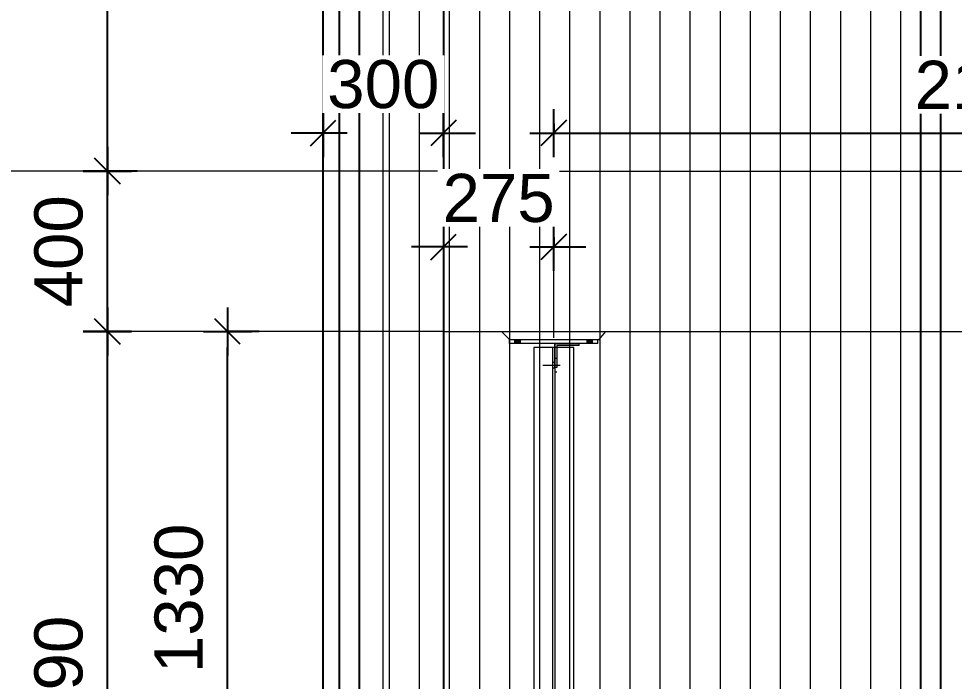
# Model space of a CAD drawing. Header units: millimetres. Extents: x 663313 to 1226001, y 1431724 to 1620898.
# Drawn here: x 663603.9 to 663606.233, y 1524699.404 to 1524701.056 of the extents above; entities that cross this region are included whole.
import ezdxf

# ---------------------------------------------------------------- set-up
doc = ezdxf.new("R2010")
doc.units = ezdxf.units.MM
for name, pattern in [('Grid Line', [22.225, 12.7, -3.175, 3.175, -3.175]), ('HIDDEN', [0.375, 0.25, -0.125]), ('XKITLINE00', [0]), ('XKITLINE02', [4, 2, -2])]:
    doc.linetypes.add(name, pattern=pattern)
doc.layers.get('Defpoints').update_dxf_attribs({"color": 140})
for name, color, linetype in [('000 - D I M', 1, 'Continuous'), ('DIM', 1, 'Continuous'), ('VPORT', 250, 'Continuous')]:
    doc.layers.add(name, color=color, linetype=linetype)
for name, color, linetype, lineweight in [('A-GENM', 29, 'Continuous', 9), ('Bolt', 7, 'Continuous', 0), ('Part', 2, 'Continuous', 0), ('S-GRID', 1, 'Continuous', 9)]:
    doc.layers.add(name, color=color, linetype=linetype, lineweight=lineweight)
doc.styles.add('Arial', font='arial.ttf')
doc.dimstyles.new('Dim - 40 - End', dxfattribs={"dimscale": 0.04, "dimtxt": 3, "dimasz": 1, "dimexe": 0, "dimexo": 2.5, "dimgap": 1.5, "dimtad": 1, "dimdec": 0, "dimlfac": 1000, "dimzin": 1, "dimdsep": 46, "dimtxsty": 'Arial', "dimblk": 'END', "dimcen": 0.09, "dimclrd": 1, "dimclre": 49, "dimclrt": 3, "dimadec": 0, "dimazin": 0, "dimtfac": 1, "dimtdec": 0, "dimtix": 1, "dimtofl": 0, "dimtmove": 2, "dimatfit": 3, "dimfxl": 1, "dimtfill": 1, "dimtfillclr": 256, "dimtolj": 1, "dimtzin": 0, "dimarcsym": 0})

# ---------------------------------------------------------------- blocks, each defined once
blk = doc.blocks.new('*A2793272')
at = {"layer": 'Part', "linetype": 'XKITLINE00', "lineweight": 0}
for p, q in [((265.875752, -26.570507), (268.075759, -26.570507)), ((265.875759, -26.670507), (265.875759, -26.570507)), ((268.075759, -26.570507), (268.075752, -26.570507)), ((268.075759, -26.670507), (268.075759, -26.570507)), ((268.075759, -26.670507), (265.875752, -26.670507)), ((268.075752, -26.670507), (268.075759, -26.670507))]:
    blk.add_line(p, q, dxfattribs=at)
at = {"layer": 'Part', "linetype": 'XKITLINE02', "lineweight": 0}
for p, q in [((265.875752, -26.670507), (265.875752, -26.570507)), ((268.075752, -26.670507), (268.075752, -26.570507))]:
    blk.add_line(p, q, dxfattribs=at)
blk = doc.blocks.new('*A2794273')
at = {"layer": 'Part', "linetype": 'XKITLINE02', "lineweight": 0}
for p, q in [((267.005754, -26.670507), (267.605757, -26.670507)), ((267.005754, -27.270507), (267.005754, -26.670507)), ((267.005757, -26.770507), (267.005757, -27.270507)), ((267.055754, -26.720507), (267.055754, -27.270507)), ((267.055757, -26.770507), (267.055757, -27.270507)), ((267.605754, -26.720507), (267.605754, -26.670507)), ((267.055757, -27.270507), (267.005754, -27.270507))]:
    blk.add_line(p, q, dxfattribs=at)
at = {"layer": 'Part', "linetype": 'XKITLINE00', "lineweight": 0}
for p, q in [((267.005757, -26.670507), (267.005757, -26.770507)), ((267.055757, -26.720507), (267.055754, -26.720507)), ((267.605757, -26.720507), (267.055757, -26.720507)), ((267.055757, -26.720507), (267.055757, -26.770507)), ((267.605754, -26.720507), (267.605757, -26.720507)), ((267.605757, -26.720507), (267.605757, -26.670507))]:
    blk.add_line(p, q, dxfattribs=at)
blk = doc.blocks.new('*A2795274')
at = {"layer": 'Part', "linetype": 'XKITLINE02', "lineweight": 0}
for p, q in [((265.675751, -26.370507), (268.27576, -26.370507)), ((265.675751, -26.370507), (265.875752, -26.570507)), ((265.875752, -26.570507), (265.875759, -26.570507)), ((268.105752, -26.570507), (268.275751, -26.370507))]:
    blk.add_line(p, q, dxfattribs=at)
at = {"layer": 'Part', "linetype": 'XKITLINE00', "lineweight": 0}
for p, q in [((265.875759, -26.570507), (265.67576, -26.370507)), ((265.875759, -26.570507), (265.875752, -26.570507)), ((265.875759, -26.570507), (268.105759, -26.570507)), ((268.105759, -26.570507), (268.105752, -26.570507)), ((268.105759, -26.570507), (268.27576, -26.370507))]:
    blk.add_line(p, q, dxfattribs=at)
blk = doc.blocks.new('*A2796275')
at = {"layer": 'Bolt', "linetype": 'XKITLINE02', "lineweight": 0}
for p, q in [((267.055755, -26.800507), (267.005755, -26.800507)), ((267.134955, -26.970507), (266.705755, -26.970507)), ((267.005755, -26.900507), (266.945755, -26.900507)), ((267.005756, -27.040507), (266.945756, -27.040507)), ((267.055756, -27.140507), (267.005756, -27.140507))]:
    blk.add_line(p, q, dxfattribs=at)
blk = doc.blocks.new('*A2797276')
at = {"layer": 'Bolt'}
for points in [[(266.146, -26.571), (266.146, -26.671), (266.006, -26.671), (266.006, -26.571)], [(267.946, -26.571), (267.946, -26.671), (267.806, -26.671), (267.806, -26.571)]]:
    blk.add_hatch(color=256, dxfattribs=at).paths.add_polyline_path(points, flags=17)
at = {"layer": 'Bolt', "linetype": 'XKITLINE00', "lineweight": 0}
for p, q in [((266.006, -26.671), (266.006, -26.571)), ((266.076, -26.671), (266.076, -26.571)), ((266.146, -26.671), (266.146, -26.571)), ((267.806, -26.671), (267.806, -26.571)), ((267.876, -26.671), (267.876, -26.571)), ((267.946, -26.671), (267.946, -26.571))]:
    blk.add_line(p, q, dxfattribs=at)
blk = doc.blocks.new('END')
at = {"color": 1}
for p, q in [((0, 1.5), (0, -1.5)), ((1.5, 0), (-1.5, 0))]:
    blk.add_line(p, q, dxfattribs=at)
at = {"color": 3}
blk.add_line((-0.795, -0.795), (0.795, 0.795), dxfattribs=at)
blk = doc.blocks.new('*D3950')
at = {"layer": '000 - D I M', "color": 49, "lineweight": -2, "transparency": 16777216}
for p, q in [((663604.4995, 1524700.2759), (663604.421, 1524700.2759)), ((663604.5207, 1524698.9454), (663604.421, 1524698.9454))]:
    blk.add_line(p, q, dxfattribs=at)
at = {"layer": '000 - D I M', "color": 1, "lineweight": -2, "transparency": 16777216}
blk.add_line((663604.421, 1524698.9854), (663604.421, 1524700.2359), dxfattribs=at)
at = {"layer": 'Defpoints', "color": 0, "transparency": 16777216}
for p in [(663604.421, 1524700.2759), (663604.5995, 1524700.2759), (663604.6207, 1524698.9454)]:
    blk.add_point(p, dxfattribs=at)
at = {"layer": '000 - D I M', "color": 1, "lineweight": -2, "transparency": 16777216, "xscale": 0.04, "yscale": 0.04, "zscale": 0.04}
for p, rotation in [((663604.421, 1524700.2759), 90), ((663604.421, 1524698.9454), 270)]:
    blk.add_blockref('END', p, dxfattribs=dict(at, rotation=rotation))
at = {"layer": '000 - D I M', "color": 3, "transparency": 16777216, "insert": (663604.2997, 1524699.6106), "char_height": 0.12, "attachment_point": 5, "rotation": 90, "style": 'Arial', "bg_fill": 3, "box_fill_scale": 1.1, "bg_fill_color": 256, "bg_fill_true_color": 13158600, "bg_fill_transparency": 0}
blk.add_mtext('\\A1;1330', dxfattribs=at)
blk = doc.blocks.new('*D3952')
at = {"layer": '000 - D I M', "color": 49, "lineweight": -2, "transparency": 16777216}
for p, q in [((663604.164, 1524700.2759), (663604.1214, 1524700.2759)), ((663604.164, 1524698.4859), (663604.1214, 1524698.4859))]:
    blk.add_line(p, q, dxfattribs=at)
at = {"layer": '000 - D I M', "color": 1, "lineweight": -2, "transparency": 16777216}
blk.add_line((663604.1214, 1524698.5259), (663604.1214, 1524700.2359), dxfattribs=at)
at = {"layer": 'Defpoints', "color": 0, "transparency": 16777216}
for p in [(663604.1214, 1524700.2759), (663604.264, 1524700.2759), (663604.264, 1524698.4859)]:
    blk.add_point(p, dxfattribs=at)
at = {"layer": '000 - D I M', "color": 1, "lineweight": -2, "transparency": 16777216, "xscale": 0.04, "yscale": 0.04, "zscale": 0.04}
for p, rotation in [((663604.1214, 1524700.2759), 90), ((663604.1214, 1524698.4859), 270)]:
    blk.add_blockref('END', p, dxfattribs=dict(at, rotation=rotation))
at = {"layer": '000 - D I M', "color": 3, "transparency": 16777216, "insert": (663604.0001, 1524699.3809), "char_height": 0.12, "attachment_point": 5, "rotation": 90, "style": 'Arial', "bg_fill": 3, "box_fill_scale": 1.1, "bg_fill_color": 256, "bg_fill_true_color": 13158600, "bg_fill_transparency": 0}
blk.add_mtext('\\A1;1790', dxfattribs=at)
blk = doc.blocks.new('*D3953')
at = {"layer": '000 - D I M', "color": 49, "lineweight": -2, "transparency": 16777216}
for p, q in [((663604.1563, 1524700.6759), (663604.1214, 1524700.6759)), ((663604.1563, 1524700.2759), (663604.1214, 1524700.2759))]:
    blk.add_line(p, q, dxfattribs=at)
at = {"layer": '000 - D I M', "color": 1, "lineweight": -2, "transparency": 16777216}
blk.add_line((663604.1214, 1524700.3159), (663604.1214, 1524700.6359), dxfattribs=at)
at = {"layer": 'Defpoints', "color": 0, "transparency": 16777216}
for p in [(663604.1214, 1524700.6759), (663604.2563, 1524700.6759), (663604.2563, 1524700.2759)]:
    blk.add_point(p, dxfattribs=at)
at = {"layer": '000 - D I M', "color": 1, "lineweight": -2, "transparency": 16777216, "xscale": 0.04, "yscale": 0.04, "zscale": 0.04}
for p, rotation in [((663604.1214, 1524700.6759), 90), ((663604.1214, 1524700.2759), 270)]:
    blk.add_blockref('END', p, dxfattribs=dict(at, rotation=rotation))
at = {"layer": '000 - D I M', "color": 3, "transparency": 16777216, "insert": (663604.0001, 1524700.4759), "char_height": 0.12, "attachment_point": 5, "rotation": 90, "style": 'Arial', "bg_fill": 3, "box_fill_scale": 1.1, "bg_fill_color": 256, "bg_fill_true_color": 13158600, "bg_fill_transparency": 0}
blk.add_mtext('\\A1;400', dxfattribs=at)
blk = doc.blocks.new('GM_Louver Grill Vertical Z1 - Z Profile-V42-ENT 4 ELE-1 sheet')
at = {"layer": 'A-GENM'}
blk.add_line((1800304.2, 105898.4), (1800304.2, 110050), dxfattribs=at)
blk = doc.blocks.new('2')
at = {"color": 1}
for p, q in [((1799028.8, 110050), (1799028.8, 105902.3)), ((1800429.2, 105902.3), (1800429.2, 110050))]:
    blk.add_line(p, q, dxfattribs=at)
for points in [[(1800479.2, 110050), (1798978.8, 110050), (1798978.8, 105902.3), (1800479.2, 105902.3)], [(1800479.2, 110050), (1801979.2, 110050), (1801979.2, 105902.3), (1800479.2, 105902.3)]]:
    blk.add_lwpolyline(points, close=True, dxfattribs=at)
at = {"layer": 'A-GENM'}
for p in [(-1200, 0), (-1125, 0), (-1050, 0), (-975, 0), (-900, 0), (-825, 0), (-750, 0), (-675, 0), (-600, 0), (-525, 0), (-450, 0), (-375, 0), (-300, 0), (-225, 0), (-150, 0), (-75, 0), (0, 0), (75, 0)]:
    blk.add_blockref('GM_Louver Grill Vertical Z1 - Z Profile-V42-ENT 4 ELE-1 sheet', p, dxfattribs=at)
blk = doc.blocks.new('*D3955')
at = {"layer": '000 - D I M', "color": 1, "lineweight": -2, "transparency": 16777216}
for p, q in [((663604.6192, 1524700.7706), (663604.5792, 1524700.7706)), ((663604.9992, 1524700.7706), (663605.0392, 1524700.7706))]:
    blk.add_line(p, q, dxfattribs=at)
at = {"layer": '000 - D I M', "color": 49, "lineweight": -2, "transparency": 16777216}
for p, q in [((663604.6592, 1524700.7723), (663604.6592, 1524700.7706)), ((663604.9592, 1524700.7723), (663604.9592, 1524700.7706))]:
    blk.add_line(p, q, dxfattribs=at)
at = {"layer": 'Defpoints', "color": 0, "transparency": 16777216}
for p in [(663604.9592, 1524700.7706), (663604.6592, 1524700.6723), (663604.9592, 1524700.6723)]:
    blk.add_point(p, dxfattribs=at)
at = {"layer": '000 - D I M', "color": 1, "lineweight": -2, "transparency": 16777216, "xscale": 0.04, "yscale": 0.04, "zscale": 0.04}
blk.add_blockref('END', (663604.6592, 1524700.7706), dxfattribs=at)
at = {"layer": '000 - D I M', "color": 1, "lineweight": -2, "transparency": 16777216, "xscale": 0.04, "yscale": 0.04, "zscale": 0.04, "rotation": 180}
blk.add_blockref('END', (663604.9592, 1524700.7706), dxfattribs=at)
at = {"layer": '000 - D I M', "color": 3, "transparency": 16777216, "insert": (663604.8092, 1524700.8919), "char_height": 0.12, "attachment_point": 5, "style": 'Arial', "bg_fill": 3, "box_fill_scale": 1.1, "bg_fill_color": 256, "bg_fill_true_color": 13158600, "bg_fill_transparency": 0}
blk.add_mtext('\\A1;300', dxfattribs=at)
blk = doc.blocks.new('*D3956')
at = {"layer": '000 - D I M', "color": 49, "lineweight": -2, "transparency": 16777216}
for p, q in [((663605.2342, 1524700.5108), (663605.2342, 1524700.4868)), ((663604.9592, 1524700.4885), (663604.9592, 1524700.4868))]:
    blk.add_line(p, q, dxfattribs=at)
at = {"layer": '000 - D I M', "color": 1, "lineweight": -2, "transparency": 16777216}
for p, q in [((663604.9192, 1524700.4868), (663604.8792, 1524700.4868)), ((663605.2742, 1524700.4868), (663605.3142, 1524700.4868))]:
    blk.add_line(p, q, dxfattribs=at)
at = {"layer": 'Defpoints', "color": 0, "transparency": 16777216}
for p in [(663605.2342, 1524700.4868), (663605.2342, 1524700.4108), (663604.9592, 1524700.3885)]:
    blk.add_point(p, dxfattribs=at)
at = {"layer": '000 - D I M', "color": 1, "lineweight": -2, "transparency": 16777216, "xscale": 0.04, "yscale": 0.04, "zscale": 0.04}
blk.add_blockref('END', (663604.9592, 1524700.4868), dxfattribs=at)
at = {"layer": '000 - D I M', "color": 1, "lineweight": -2, "transparency": 16777216, "xscale": 0.04, "yscale": 0.04, "zscale": 0.04, "rotation": 180}
blk.add_blockref('END', (663605.2342, 1524700.4868), dxfattribs=at)
at = {"layer": '000 - D I M', "color": 3, "transparency": 16777216, "insert": (663605.0967, 1524700.6081), "char_height": 0.12, "attachment_point": 5, "style": 'Arial', "bg_fill": 3, "box_fill_scale": 1.1, "bg_fill_color": 256, "bg_fill_true_color": 13158600, "bg_fill_transparency": 0}
blk.add_mtext('\\A1;275', dxfattribs=at)
blk = doc.blocks.new('*D3957')
at = {"layer": '000 - D I M', "color": 49, "lineweight": -2, "transparency": 16777216}
for p, q in [((663605.2342, 1524700.7946), (663605.2342, 1524700.7706)), ((663607.4062, 1524700.7647), (663607.4062, 1524700.7706))]:
    blk.add_line(p, q, dxfattribs=at)
at = {"layer": '000 - D I M', "color": 1, "lineweight": -2, "transparency": 16777216}
blk.add_line((663605.2742, 1524700.7706), (663607.3662, 1524700.7706), dxfattribs=at)
at = {"layer": 'Defpoints', "color": 0, "transparency": 16777216}
for p in [(663607.4062, 1524700.7706), (663605.2342, 1524700.6946), (663607.4062, 1524700.6647)]:
    blk.add_point(p, dxfattribs=at)
at = {"layer": '000 - D I M', "color": 1, "lineweight": -2, "transparency": 16777216, "xscale": 0.04, "yscale": 0.04, "zscale": 0.04, "rotation": 180}
blk.add_blockref('END', (663605.2342, 1524700.7706), dxfattribs=at)
at = {"layer": '000 - D I M', "color": 1, "lineweight": -2, "transparency": 16777216, "xscale": 0.04, "yscale": 0.04, "zscale": 0.04}
blk.add_blockref('END', (663607.4062, 1524700.7706), dxfattribs=at)
at = {"layer": '000 - D I M', "color": 3, "transparency": 16777216, "insert": (663606.3202, 1524700.8909), "char_height": 0.12, "attachment_point": 5, "style": 'Arial', "bg_fill": 3, "box_fill_scale": 1.1, "bg_fill_color": 256, "bg_fill_true_color": 13158600, "bg_fill_transparency": 0}
blk.add_mtext('\\A1;2172', dxfattribs=at)
blk = doc.blocks.new('*D3961')
at = {"layer": '000 - D I M', "color": 49, "lineweight": -2, "transparency": 16777216}
for p, q in [((663604.1957, 1524701.9859), (663604.1214, 1524701.9859)), ((663604.1957, 1524700.6759), (663604.1214, 1524700.6759))]:
    blk.add_line(p, q, dxfattribs=at)
at = {"layer": '000 - D I M', "color": 1, "lineweight": -2, "transparency": 16777216}
blk.add_line((663604.1214, 1524700.7159), (663604.1214, 1524701.9459), dxfattribs=at)
at = {"layer": 'Defpoints', "color": 0, "transparency": 16777216}
for p in [(663604.1214, 1524701.9859), (663604.2957, 1524701.9859), (663604.2957, 1524700.6759)]:
    blk.add_point(p, dxfattribs=at)
at = {"layer": '000 - D I M', "color": 1, "lineweight": -2, "transparency": 16777216, "xscale": 0.04, "yscale": 0.04, "zscale": 0.04}
for p, rotation in [((663604.1214, 1524701.9859), 90), ((663604.1214, 1524700.6759), 270)]:
    blk.add_blockref('END', p, dxfattribs=dict(at, rotation=rotation))
at = {"layer": '000 - D I M', "color": 3, "transparency": 16777216, "insert": (663604.0001, 1524701.3309), "char_height": 0.12, "attachment_point": 5, "rotation": 90, "style": 'Arial', "bg_fill": 3, "box_fill_scale": 1.1, "bg_fill_color": 256, "bg_fill_true_color": 13158600, "bg_fill_transparency": 0}
blk.add_mtext('\\A1;1310', dxfattribs=at)

msp = doc.modelspace()

# ---------------------------------------------------------------- hatches: boundary and pattern name
at = {"layer": 'VPORT'}
h = msp.add_hatch(dxfattribs=at)
h.set_pattern_fill('ANGLE', color=6)
h.set_pattern_definition([(235.288, (663627.358, 1524790.5456), (5.74185, -3.9776), [5.08, -1.905]), (325.288, (663627.358, 1524790.5456), (3.9776, 5.74185), [5.08, -1.905])])
h.paths.add_polyline_path([(663617.8537, 1524792.0691), (663619.0867, 1524791.215), (663617.3783, 1524788.7489), (663616.1453, 1524789.603)])
edge = h.paths.add_edge_path(flags=16)
edge.add_line((663617.5126, 1524790.4806), (663617.7194, 1524790.3374))
edge = h.paths.add_edge_path(flags=16)
edge.add_line((663617.5444, 1524790.3056), (663617.6876, 1524790.5124))
h.paths.add_polyline_path([(663612.4437, 1524784.2591), (663613.6767, 1524783.405), (663611.9683, 1524780.9389), (663610.7353, 1524781.793)])
edge = h.paths.add_edge_path(flags=16)
edge.add_line((663612.1026, 1524782.6706), (663612.3094, 1524782.5274))
edge = h.paths.add_edge_path(flags=16)
edge.add_line((663612.1344, 1524782.4956), (663612.2776, 1524782.7024))
h.paths.add_polyline_path([(663604.7567, 1524773.1621), (663605.9897, 1524772.308), (663604.2813, 1524769.8419), (663603.0483, 1524770.696)])
edge = h.paths.add_edge_path(flags=16)
edge.add_line((663604.4156, 1524771.5736), (663604.6224, 1524771.4304))
edge = h.paths.add_edge_path(flags=16)
edge.add_line((663604.4474, 1524771.3986), (663604.5906, 1524771.6054))
h.paths.add_polyline_path([(663599.8027, 1524766.0101), (663601.0357, 1524765.156), (663599.3273, 1524762.6899), (663598.0943, 1524763.544)])
edge = h.paths.add_edge_path(flags=16)
edge.add_line((663599.4616, 1524764.4216), (663599.6684, 1524764.2784))
edge = h.paths.add_edge_path(flags=16)
edge.add_line((663599.4934, 1524764.2466), (663599.6366, 1524764.4534))
h.paths.add_polyline_path([(663592.6837, 1524755.7351), (663593.9167, 1524754.881), (663592.2083, 1524752.4149), (663590.9753, 1524753.269)])
edge = h.paths.add_edge_path(flags=16)
edge.add_line((663592.3426, 1524754.1466), (663592.5494, 1524754.0034))
edge = h.paths.add_edge_path(flags=16)
edge.add_line((663592.3744, 1524753.9716), (663592.5176, 1524754.1784))
h.paths.add_polyline_path([(663585.2817, 1524745.0491), (663586.5147, 1524744.195), (663584.8063, 1524741.7289), (663583.5733, 1524742.583)])
edge = h.paths.add_edge_path(flags=16)
edge.add_line((663584.9406, 1524743.4606), (663585.1474, 1524743.3174))
edge = h.paths.add_edge_path(flags=16)
edge.add_line((663584.9724, 1524743.2856), (663585.1156, 1524743.4924))
h.paths.add_polyline_path([(663578.7897, 1524735.6781), (663580.0227, 1524734.824), (663578.3143, 1524732.3579), (663577.0813, 1524733.212)])
edge = h.paths.add_edge_path(flags=16)
edge.add_line((663578.4486, 1524734.0896), (663578.6554, 1524733.9464))
edge = h.paths.add_edge_path(flags=16)
edge.add_line((663578.4804, 1524733.9146), (663578.6236, 1524734.1214))
h.paths.add_polyline_path([(663572.2977, 1524726.3071), (663573.5307, 1524725.453), (663571.8223, 1524722.9869), (663570.5893, 1524723.841)])
edge = h.paths.add_edge_path(flags=16)
edge.add_line((663571.9566, 1524724.7186), (663572.1634, 1524724.5754))
edge = h.paths.add_edge_path(flags=16)
edge.add_line((663571.9884, 1524724.5436), (663572.1316, 1524724.7504))
h.paths.add_polyline_path([(663565.8057, 1524716.9351), (663567.0387, 1524716.081), (663565.3303, 1524713.6149), (663564.0973, 1524714.469)])
edge = h.paths.add_edge_path(flags=16)
edge.add_line((663565.4646, 1524715.3466), (663565.6714, 1524715.2034))
edge = h.paths.add_edge_path(flags=16)
edge.add_line((663565.4964, 1524715.1716), (663565.6396, 1524715.3784))
h.paths.add_polyline_path([(663559.3147, 1524707.5641), (663560.5477, 1524706.71), (663558.8393, 1524704.2439), (663557.6063, 1524705.098)])
edge = h.paths.add_edge_path(flags=16)
edge.add_line((663558.9736, 1524705.9756), (663559.1804, 1524705.8324))
edge = h.paths.add_edge_path(flags=16)
edge.add_line((663559.0054, 1524705.8006), (663559.1486, 1524706.0074))
h.paths.add_polyline_path([(663552.8227, 1524698.1931), (663554.0557, 1524697.339), (663552.3473, 1524694.8729), (663551.1143, 1524695.727)])
edge = h.paths.add_edge_path(flags=16)
edge.add_line((663552.4816, 1524696.6046), (663552.6884, 1524696.4614))
edge = h.paths.add_edge_path(flags=16)
edge.add_line((663552.5134, 1524696.4296), (663552.6566, 1524696.6364))
h.paths.add_polyline_path([(663546.3307, 1524688.8221), (663547.5637, 1524687.968), (663545.8553, 1524685.5019), (663544.6223, 1524686.356)])
edge = h.paths.add_edge_path(flags=16)
edge.add_line((663545.9896, 1524687.2336), (663546.1964, 1524687.0904))
edge = h.paths.add_edge_path(flags=16)
edge.add_line((663546.0214, 1524687.0586), (663546.1646, 1524687.2654))
h.paths.add_polyline_path([(663539.8387, 1524679.4511), (663541.0717, 1524678.597), (663539.3633, 1524676.1309), (663538.1303, 1524676.985)])
edge = h.paths.add_edge_path(flags=16)
edge.add_line((663539.4976, 1524677.8626), (663539.7044, 1524677.7194))
edge = h.paths.add_edge_path(flags=16)
edge.add_line((663539.5294, 1524677.6876), (663539.6726, 1524677.8944))
h.paths.add_polyline_path([(663533.3477, 1524670.0801), (663534.5807, 1524669.226), (663532.8723, 1524666.7599), (663531.6393, 1524667.614)])
edge = h.paths.add_edge_path(flags=16)
edge.add_line((663533.0066, 1524668.4916), (663533.2134, 1524668.3484))
edge = h.paths.add_edge_path(flags=16)
edge.add_line((663533.0384, 1524668.3166), (663533.1816, 1524668.5234))
h.paths.add_polyline_path([(663526.8557, 1524660.7091), (663528.0887, 1524659.855), (663526.3803, 1524657.3889), (663525.1473, 1524658.243)])
edge = h.paths.add_edge_path(flags=16)
edge.add_line((663526.5146, 1524659.1206), (663526.7214, 1524658.9774))
edge = h.paths.add_edge_path(flags=16)
edge.add_line((663526.5464, 1524658.9456), (663526.6896, 1524659.1524))
h.paths.add_polyline_path([(663520.3637, 1524651.3381), (663521.5967, 1524650.484), (663519.8883, 1524648.0179), (663518.6553, 1524648.872)])
edge = h.paths.add_edge_path(flags=16)
edge.add_line((663520.0226, 1524649.7496), (663520.2294, 1524649.6064))
edge = h.paths.add_edge_path(flags=16)
edge.add_line((663520.0544, 1524649.5746), (663520.1976, 1524649.7814))
h.paths.add_polyline_path([(663513.8717, 1524641.9671), (663515.1047, 1524641.113), (663513.3963, 1524638.6469), (663512.1633, 1524639.501)])
edge = h.paths.add_edge_path(flags=16)
edge.add_line((663513.5306, 1524640.3786), (663513.7374, 1524640.2354))
edge = h.paths.add_edge_path(flags=16)
edge.add_line((663513.5624, 1524640.2036), (663513.7056, 1524640.4104))
h.paths.add_polyline_path([(663507.3807, 1524632.5961), (663508.6137, 1524631.742), (663506.9053, 1524629.2759), (663505.6723, 1524630.13)])
edge = h.paths.add_edge_path(flags=16)
edge.add_line((663507.0396, 1524631.0076), (663507.2464, 1524630.8644))
edge = h.paths.add_edge_path(flags=16)
edge.add_line((663507.0714, 1524630.8326), (663507.2146, 1524631.0394))
h.paths.add_polyline_path([(663500.8887, 1524623.2251), (663502.1217, 1524622.371), (663500.4133, 1524619.9049), (663499.1803, 1524620.759)])
edge = h.paths.add_edge_path(flags=16)
edge.add_line((663500.5476, 1524621.6366), (663500.7544, 1524621.4934))
edge = h.paths.add_edge_path(flags=16)
edge.add_line((663500.5794, 1524621.4616), (663500.7226, 1524621.6684))
h.paths.add_polyline_path([(663494.3967, 1524613.8531), (663495.6297, 1524612.999), (663493.9213, 1524610.5329), (663492.6883, 1524611.387)])
edge = h.paths.add_edge_path(flags=16)
edge.add_line((663494.0556, 1524612.2646), (663494.2624, 1524612.1214))
edge = h.paths.add_edge_path(flags=16)
edge.add_line((663494.0874, 1524612.0896), (663494.2306, 1524612.2964))
h.paths.add_polyline_path([(663487.2787, 1524603.5781), (663488.5117, 1524602.724), (663486.8033, 1524600.2579), (663485.5703, 1524601.112)])
edge = h.paths.add_edge_path(flags=16)
edge.add_line((663486.9376, 1524601.9896), (663487.1444, 1524601.8464))
edge = h.paths.add_edge_path(flags=16)
edge.add_line((663486.9694, 1524601.8146), (663487.1126, 1524602.0214))
h.paths.add_polyline_path([(663481.4137, 1524595.1111), (663482.6467, 1524594.257), (663480.9383, 1524591.7909), (663479.7053, 1524592.645)])
edge = h.paths.add_edge_path(flags=16)
edge.add_line((663481.0726, 1524593.5226), (663481.2794, 1524593.3794))
edge = h.paths.add_edge_path(flags=16)
edge.add_line((663481.1044, 1524593.3476), (663481.2476, 1524593.5544))

# ---------------------------------------------------------------- linework, layer by layer
at = {"layer": 'DIM', "color": 4}
msp.add_lwpolyline([(663604.6592, 1524698.4859), (663604.6592, 1524701.9859), (663604.9592, 1524701.9859), (663604.9592, 1524698.4859)], close=True, dxfattribs=at)
at = {"layer": 'Part', "linetype": 'XKITLINE00', "lineweight": 0}
for p, q in [((663604.9592, 1524700.6759), (663607.6812, 1524700.6759)), ((663604.9592, 1524700.2759), (663607.6812, 1524700.2759))]:
    msp.add_line(p, q, dxfattribs=at)
at = {"layer": 'Part', "linetype": 'XKITLINE02', "lineweight": 0}
msp.add_line((663605.1842, 1524700.2359), (663605.1842, 1524700.2359), dxfattribs=at)
at = {"layer": 'Part', "linetype": 'HIDDEN', "lineweight": 0, "ltscale": 5}
for p, q in [((663605.2312, 1524700.2359), (663605.2312, 1524698.5259)), ((663605.2372, 1524700.2359), (663605.2372, 1524698.5259))]:
    msp.add_line(p, q, dxfattribs=at)
at = {"layer": 'Part', "linetype": 'XKITLINE00', "lineweight": 0}
msp.add_lwpolyline([(663605.1842, 1524700.2359), (663605.1842, 1524698.5259), (663605.2842, 1524698.5259), (663605.2842, 1524700.2359)], close=True, dxfattribs=at)
at = {"layer": 'S-GRID', "color": 251, "linetype": 'Grid Line'}
msp.add_line((663604.8092, 1524697.0558), (663604.8092, 1524702.9169), dxfattribs=at)
at = {"layer": 'S-GRID', "linetype": 'Grid Line', "ltscale": 0.6}
msp.add_line((663604.9551, 1524700.6759), (663602.1612, 1524700.6759), dxfattribs=at)
at = {"layer": 'S-GRID', "color": 1, "linetype": 'HIDDEN', "ltscale": 10}
msp.add_line((663605.2342, 1524700.2605), (663605.2342, 1524700.62), dxfattribs=at)
at = {"layer": 'S-GRID', "color": 251, "linetype": 'HIDDEN', "ltscale": 10}
msp.add_line((663604.9592, 1524700.2759), (663604.144, 1524700.2759), dxfattribs=at)

# ---------------------------------------------------------------- block references
at = {"xscale": 0.001, "yscale": 0.001, "zscale": 0.001}
msp.add_blockref('2', (661805.7204, 1524592.1359), dxfattribs=at)
at = {"lineweight": 0, "xscale": 0.1, "yscale": 0.1, "zscale": 0.1}
for name, p in [('*A2795274', (663578.5366, 1524702.9129)), ('*A2793272', (663578.5366, 1524702.9129)), ('*A2797276', (663578.5366, 1524702.9129)), ('*A2794273', (663578.5366, 1524702.9129)), ('*A2796275', (663578.5366, 1524702.8883))]:
    msp.add_blockref(name, p, dxfattribs=at)
at = {"layer": 'A-GENM', "xscale": 0.0009999999999999987, "yscale": 0.0009999999999999987, "zscale": 0.0009999999999999987}
msp.add_blockref('GM_Louver Grill Vertical Z1 - Z Profile-V42-ENT 4 ELE-1 sheet', (661804.4454, 1524592.1359), dxfattribs=at)

# ---------------------------------------------------------------- next in the draw order: dimensions: what is measured, and where the dimension line sits
at = {"layer": '000 - D I M'}
dim = msp.add_linear_dim(base=(663604.9592, 1524700.7706), p1=(663604.6592, 1524700.6723), p2=(663604.9592, 1524700.6723), dimstyle='Dim - 40 - End', dxfattribs=at)
dim.commit()
dim.dimension.update_dxf_attribs({"geometry": '*D3955', "text_midpoint": (663604.8092, 1524700.8919)})
dim = msp.add_linear_dim(base=(663604.421011118, 1524700.2758801689), p1=(663604.6207441295, 1524698.945380168), p2=(663604.5994855062, 1524700.275880168), angle=90, dimstyle='Dim - 40 - End', dxfattribs=at)
dim.commit()
dim.dimension.update_dxf_attribs({"geometry": '*D3950', "text_midpoint": (663604.2997014321, 1524699.6106301681)})

# ---------------------------------------------------------------- next in the draw order: dimensions: what is measured, and where the dimension line sits
dim = msp.add_linear_dim(base=(663605.2342, 1524700.4868), p1=(663604.9592, 1524700.3885), p2=(663605.2342, 1524700.4108), dimstyle='Dim - 40 - End', dxfattribs=at)
dim.commit()
dim.dimension.update_dxf_attribs({"geometry": '*D3956', "text_midpoint": (663605.0967, 1524700.6081)})
dim = msp.add_linear_dim(base=(663604.1214, 1524700.2759), p1=(663604.264, 1524698.4859), p2=(663604.264, 1524700.2759), angle=90, dimstyle='Dim - 40 - End', dxfattribs=at)
dim.commit()
dim.dimension.update_dxf_attribs({"geometry": '*D3952', "text_midpoint": (663604.0001, 1524699.3809)})

# ---------------------------------------------------------------- next in the draw order: dimensions: what is measured, and where the dimension line sits
dim = msp.add_linear_dim(base=(663607.4062, 1524700.7706), p1=(663605.2342, 1524700.6946), p2=(663607.4062, 1524700.6647), dimstyle='Dim - 40 - End', dxfattribs=at)
dim.commit()
dim.dimension.update_dxf_attribs({"geometry": '*D3957', "text_midpoint": (663606.3202, 1524700.8909)})
dim = msp.add_linear_dim(base=(663604.1214, 1524700.6759), p1=(663604.2563, 1524700.2759), p2=(663604.2563, 1524700.6759), angle=90, dimstyle='Dim - 40 - End', dxfattribs=at)
dim.commit()
dim.dimension.update_dxf_attribs({"geometry": '*D3953', "text_midpoint": (663604.0001, 1524700.4759)})

# ---------------------------------------------------------------- next in the draw order: dimensions: what is measured, and where the dimension line sits
dim = msp.add_linear_dim(base=(663604.1214, 1524701.9859), p1=(663604.2957, 1524700.6759), p2=(663604.2957, 1524701.9859), angle=90, dimstyle='Dim - 40 - End', dxfattribs=at)
dim.commit()
dim.dimension.update_dxf_attribs({"geometry": '*D3961', "text_midpoint": (663604.0001, 1524701.3309)})

doc.saveas('drawing.dxf')
